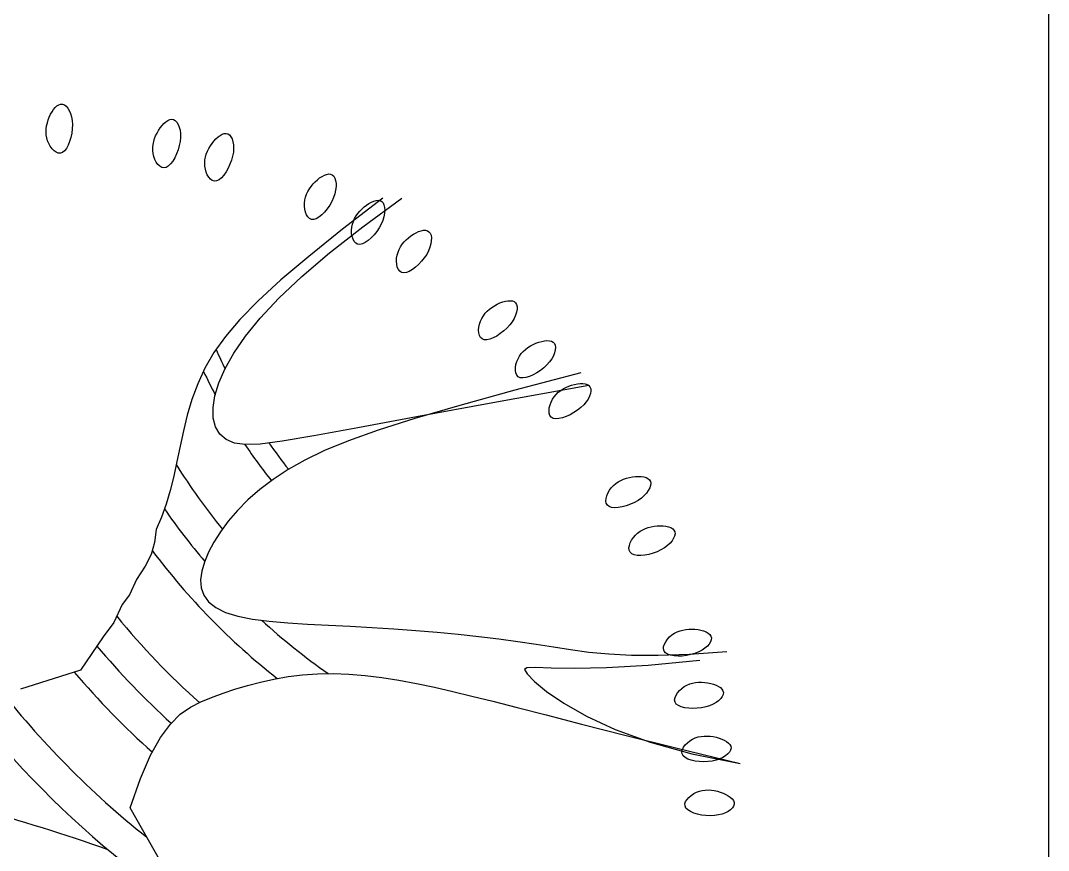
# Model space of a CAD drawing. Header units: millimetres. Extents: x -4017 to 59953, y -688 to 66564.
# Drawn here: x 19463 to 20509, y 43992 to 44838 of the extents above; entities that cross this region are included whole.
import ezdxf

# ---------------------------------------------------------------- set-up
doc = ezdxf.new("R2010")
doc.units = ezdxf.units.MM
doc.layers.add('www.cad-blocks.net', color=7, linetype='Continuous')

# ---------------------------------------------------------------- blocks, each defined once
blk = doc.blocks.new('A$C516926BB')
blk.add_line((22.968, 38.5194), (22.968, 0))
blk = doc.blocks.new('A$C60093FB1')
at = {"color": 0}
for p, q in [((0.7763, 1.4442), (0.7778, 1.4468)), ((0.7778, 1.4468), (0.7793, 1.4492)), ((0.7793, 1.4492), (0.781, 1.4512)), ((0.781, 1.4512), (0.7828, 1.4529)), ((0.7828, 1.4529), (0.7847, 1.454)), ((0.7847, 1.454), (0.7865, 1.4546)), ((0.7865, 1.4546), (0.7884, 1.4546)), ((0.7884, 1.4546), (0.7903, 1.4539)), ((0.7903, 1.4539), (0.7921, 1.4525)), ((0.7921, 1.4525), (0.7937, 1.4505)), ((0.7937, 1.4505), (0.7952, 1.448)), ((0.7952, 1.448), (0.7965, 1.445)), ((0.7965, 1.445), (0.7975, 1.4416)), ((0.7723, 1.4325), (0.773, 1.4355)), ((0.773, 1.4355), (0.7739, 1.4385)), ((0.7739, 1.4385), (0.775, 1.4414)), ((0.775, 1.4414), (0.7763, 1.4442)), ((0.7975, 1.4416), (0.7982, 1.4378)), ((0.7982, 1.4378), (0.7985, 1.4337)), ((0.8898, 1.4327), (0.8917, 1.4348)), ((0.8917, 1.4348), (0.8937, 1.4366)), ((0.8937, 1.4366), (0.8958, 1.438)), ((0.8958, 1.438), (0.8977, 1.4388)), ((0.8977, 1.4388), (0.8997, 1.4391)), ((0.8997, 1.4391), (0.9015, 1.4388)), ((0.9015, 1.4388), (0.9033, 1.4378)), ((0.9033, 1.4378), (0.9048, 1.4361)), ((0.9048, 1.4361), (0.9062, 1.4339)), ((0.7717, 1.4264), (0.7719, 1.4294)), ((0.7719, 1.4233), (0.7717, 1.4264)), ((0.7719, 1.4294), (0.7723, 1.4325)), ((0.7978, 1.425), (0.7969, 1.4206)), ((0.7983, 1.4294), (0.7978, 1.425)), ((0.7985, 1.4337), (0.7983, 1.4294)), ((0.8833, 1.4224), (0.8847, 1.4251)), ((0.8847, 1.4251), (0.8862, 1.4278)), ((0.8862, 1.4278), (0.888, 1.4304)), ((0.888, 1.4304), (0.8898, 1.4327)), ((0.9062, 1.4339), (0.9073, 1.4312)), ((0.9073, 1.4312), (0.9081, 1.428)), ((0.9081, 1.428), (0.9085, 1.4245)), ((0.9085, 1.4245), (0.9086, 1.4207)), ((0.9489, 1.4227), (0.951, 1.4239)), ((0.951, 1.4239), (0.9531, 1.4246)), ((0.9531, 1.4246), (0.955, 1.4248)), ((0.955, 1.4248), (0.9568, 1.4243)), ((0.9568, 1.4243), (0.9585, 1.4232)), ((0.7724, 1.4203), (0.7719, 1.4233)), ((0.7732, 1.4173), (0.7724, 1.4203)), ((0.7745, 1.4143), (0.7732, 1.4173)), ((0.776, 1.4116), (0.7745, 1.4143)), ((0.7957, 1.4165), (0.7942, 1.4127)), ((0.7969, 1.4206), (0.7957, 1.4165)), ((0.8803, 1.4105), (0.8807, 1.4135)), ((0.8807, 1.4135), (0.8813, 1.4165)), ((0.8813, 1.4165), (0.8822, 1.4195)), ((0.8822, 1.4195), (0.8833, 1.4224)), ((0.9082, 1.4166), (0.9074, 1.4123)), ((0.9086, 1.4207), (0.9082, 1.4166)), ((0.939, 1.412), (0.9407, 1.4146)), ((0.9407, 1.4146), (0.9426, 1.417)), ((0.9426, 1.417), (0.9447, 1.4192)), ((0.9447, 1.4192), (0.9468, 1.4211)), ((0.9468, 1.4211), (0.9489, 1.4227)), ((0.9585, 1.4232), (0.9599, 1.4214)), ((0.9599, 1.4214), (0.9611, 1.4191)), ((0.9611, 1.4191), (0.9619, 1.4163)), ((0.9619, 1.4163), (0.9625, 1.4131)), ((0.7778, 1.4091), (0.776, 1.4116)), ((0.7798, 1.4071), (0.7778, 1.4091)), ((0.7819, 1.4055), (0.7798, 1.4071)), ((0.7841, 1.4046), (0.7819, 1.4055)), ((0.7863, 1.4045), (0.7841, 1.4046)), ((0.7885, 1.4053), (0.7863, 1.4045)), ((0.7905, 1.407), (0.7885, 1.4053)), ((0.7925, 1.4095), (0.7905, 1.407)), ((0.7942, 1.4127), (0.7925, 1.4095)), ((0.8804, 1.4074), (0.8803, 1.4105)), ((0.8807, 1.4043), (0.8804, 1.4074)), ((0.8815, 1.4012), (0.8807, 1.4043)), ((0.9046, 1.4039), (0.9027, 1.4)), ((0.9062, 1.4081), (0.9046, 1.4039)), ((0.9074, 1.4123), (0.9062, 1.4081)), ((0.934, 1.4007), (0.9349, 1.4037)), ((0.9349, 1.4037), (0.936, 1.4066)), ((0.936, 1.4066), (0.9374, 1.4093)), ((0.9374, 1.4093), (0.939, 1.412)), ((0.9624, 1.4057), (0.9617, 1.4016)), ((0.9627, 1.4095), (0.9624, 1.4057)), ((0.9625, 1.4131), (0.9627, 1.4095)), ((0.8826, 1.3982), (0.8815, 1.4012)), ((0.8839, 1.3955), (0.8826, 1.3982)), ((0.8856, 1.3932), (0.8839, 1.3955)), ((0.8874, 1.3913), (0.8856, 1.3932)), ((0.8985, 1.3936), (0.8962, 1.3914)), ((0.9007, 1.3965), (0.8985, 1.3936)), ((0.9027, 1.4), (0.9007, 1.3965)), ((0.9333, 1.3946), (0.9335, 1.3977)), ((0.9334, 1.3915), (0.9333, 1.3946)), ((0.9335, 1.3977), (0.934, 1.4007)), ((0.959, 1.3933), (0.9571, 1.3893)), ((0.9606, 1.3974), (0.959, 1.3933)), ((0.9617, 1.4016), (0.9606, 1.3974)), ((0.8895, 1.3901), (0.8874, 1.3913)), ((0.8916, 1.3897), (0.8895, 1.3901)), ((0.8939, 1.3901), (0.8916, 1.3897)), ((0.8962, 1.3914), (0.8939, 1.3901)), ((0.9339, 1.3884), (0.9334, 1.3915)), ((0.9347, 1.3854), (0.9339, 1.3884)), ((0.9359, 1.3825), (0.9347, 1.3854)), ((0.9373, 1.3801), (0.9359, 1.3825)), ((0.9527, 1.3822), (0.9502, 1.3795)), ((0.955, 1.3855), (0.9527, 1.3822)), ((0.9571, 1.3893), (0.955, 1.3855)), ((1.0527, 1.381), (1.0551, 1.3822)), ((1.0551, 1.3822), (1.0573, 1.383)), ((1.0573, 1.383), (1.0595, 1.3834)), ((1.0595, 1.3834), (1.0614, 1.3833)), ((1.0614, 1.3833), (1.0632, 1.3825)), ((1.0632, 1.3825), (1.0646, 1.3811)), ((0.9391, 1.3781), (0.9373, 1.3801)), ((0.941, 1.3767), (0.9391, 1.3781)), ((0.9431, 1.3761), (0.941, 1.3767)), ((0.9454, 1.3763), (0.9431, 1.3761)), ((0.9478, 1.3775), (0.9454, 1.3763)), ((0.9502, 1.3795), (0.9478, 1.3775)), ((1.0416, 1.3708), (1.0436, 1.3732)), ((1.0436, 1.3732), (1.0457, 1.3754)), ((1.0457, 1.3754), (1.048, 1.3775)), ((1.048, 1.3775), (1.0503, 1.3794)), ((1.0503, 1.3794), (1.0527, 1.381)), ((1.0646, 1.3811), (1.0657, 1.3792)), ((1.0657, 1.3792), (1.0665, 1.3767)), ((1.0665, 1.3767), (1.067, 1.3738)), ((1.067, 1.3738), (1.067, 1.3705)), ((1.0359, 1.3599), (1.037, 1.3628)), ((1.037, 1.3628), (1.0383, 1.3656)), ((1.0383, 1.3656), (1.0398, 1.3683)), ((1.0398, 1.3683), (1.0416, 1.3708)), ((1.0658, 1.3632), (1.0645, 1.3594)), ((1.0666, 1.367), (1.0658, 1.3632)), ((1.067, 1.3705), (1.0666, 1.367)), ((1.0349, 1.3538), (1.0352, 1.3569)), ((1.0349, 1.3506), (1.0349, 1.3538)), ((1.0352, 1.3475), (1.0349, 1.3506)), ((1.0352, 1.3569), (1.0359, 1.3599)), ((1.0605, 1.3515), (1.058, 1.3479)), ((1.0627, 1.3554), (1.0605, 1.3515)), ((1.0645, 1.3594), (1.0627, 1.3554)), ((1.1148, 1.3586), (1.0737, 1.327)), ((1.0942, 1.3296), (1.1339, 1.3586)), ((1.0956, 1.3498), (1.098, 1.3517)), ((1.098, 1.3517), (1.1005, 1.3534)), ((1.1005, 1.3534), (1.103, 1.3548)), ((1.103, 1.3548), (1.1054, 1.3558)), ((1.1054, 1.3558), (1.1078, 1.3565)), ((1.1078, 1.3565), (1.1099, 1.3567)), ((1.1099, 1.3567), (1.1119, 1.3564)), ((1.1119, 1.3564), (1.1135, 1.3555)), ((1.1135, 1.3555), (1.1149, 1.354)), ((1.1149, 1.354), (1.1158, 1.352)), ((1.1158, 1.352), (1.1164, 1.3494)), ((1.0359, 1.3446), (1.0352, 1.3475)), ((1.037, 1.3419), (1.0359, 1.3446)), ((1.0384, 1.3397), (1.037, 1.3419)), ((1.0525, 1.3416), (1.0496, 1.3393)), ((1.0553, 1.3445), (1.0525, 1.3416)), ((1.058, 1.3479), (1.0553, 1.3445)), ((1.0859, 1.3379), (1.0874, 1.3406)), ((1.0874, 1.3406), (1.0892, 1.3431)), ((1.0892, 1.3431), (1.0911, 1.3455)), ((1.0911, 1.3455), (1.0933, 1.3477)), ((1.0933, 1.3477), (1.0956, 1.3498)), ((1.1164, 1.3433), (1.1157, 1.3398)), ((1.1164, 1.3494), (1.1166, 1.3465)), ((1.1166, 1.3465), (1.1164, 1.3433)), ((1.0401, 1.338), (1.0384, 1.3397)), ((1.0421, 1.337), (1.0401, 1.338)), ((1.0444, 1.3369), (1.0421, 1.337)), ((1.0469, 1.3377), (1.0444, 1.3369)), ((1.0496, 1.3393), (1.0469, 1.3377)), ((1.0604, 1.3031), (1.0942, 1.3296)), ((1.0831, 1.3291), (1.0837, 1.3322)), ((1.0837, 1.3322), (1.0846, 1.3351)), ((1.0846, 1.3351), (1.0859, 1.3379)), ((1.113, 1.3323), (1.1109, 1.3285)), ((1.1146, 1.3361), (1.113, 1.3323)), ((1.1157, 1.3398), (1.1146, 1.3361)), ((1.0737, 1.327), (1.0393, 1.2994)), ((1.0828, 1.326), (1.0831, 1.3291)), ((1.0829, 1.3228), (1.0828, 1.326)), ((1.0834, 1.3198), (1.0829, 1.3228)), ((1.0843, 1.3171), (1.0834, 1.3198)), ((1.1057, 1.3214), (1.1027, 1.3182)), ((1.1084, 1.3248), (1.1057, 1.3214)), ((1.1109, 1.3285), (1.1084, 1.3248)), ((1.1408, 1.3185), (1.1433, 1.3203)), ((1.1433, 1.3203), (1.1459, 1.322)), ((1.1459, 1.322), (1.1485, 1.3235)), ((1.1485, 1.3235), (1.1511, 1.3247)), ((1.1511, 1.3247), (1.1536, 1.3256)), ((1.1536, 1.3256), (1.156, 1.3261)), ((1.156, 1.3261), (1.1581, 1.3261)), ((1.1581, 1.3261), (1.1601, 1.3256)), ((1.1601, 1.3256), (1.1616, 1.3246)), ((1.1616, 1.3246), (1.1629, 1.323)), ((1.1629, 1.323), (1.1637, 1.3209)), ((1.1637, 1.3209), (1.1641, 1.3183)), ((1.0855, 1.3147), (1.0843, 1.3171)), ((1.087, 1.3129), (1.0855, 1.3147)), ((1.0889, 1.3118), (1.087, 1.3129)), ((1.0912, 1.3115), (1.0889, 1.3118)), ((1.0938, 1.3121), (1.0912, 1.3115)), ((1.0967, 1.3135), (1.0938, 1.3121)), ((1.0997, 1.3156), (1.0967, 1.3135)), ((1.1027, 1.3182), (1.0997, 1.3156)), ((1.1312, 1.3066), (1.1327, 1.3093)), ((1.1327, 1.3093), (1.1344, 1.3118)), ((1.1344, 1.3118), (1.1364, 1.3142)), ((1.1364, 1.3142), (1.1385, 1.3164)), ((1.1385, 1.3164), (1.1408, 1.3185)), ((1.1626, 1.3087), (1.1612, 1.3052)), ((1.1635, 1.3122), (1.1626, 1.3087)), ((1.164, 1.3154), (1.1635, 1.3122)), ((1.1641, 1.3183), (1.164, 1.3154)), ((1.0393, 1.2994), (1.0109, 1.2754)), ((1.0321, 1.2789), (1.0604, 1.3031)), ((1.1287, 1.2976), (1.1292, 1.3007)), ((1.1292, 1.3007), (1.1301, 1.3037)), ((1.1301, 1.3037), (1.1312, 1.3066)), ((1.1593, 1.3015), (1.1569, 1.2979)), ((1.1612, 1.3052), (1.1593, 1.3015)), ((1.1286, 1.2944), (1.1287, 1.2976)), ((1.1288, 1.2914), (1.1286, 1.2944)), ((1.1294, 1.2886), (1.1288, 1.2914)), ((1.1305, 1.2862), (1.1294, 1.2886)), ((1.1479, 1.2883), (1.1447, 1.2859)), ((1.1511, 1.2912), (1.1479, 1.2883)), ((1.1541, 1.2945), (1.1511, 1.2912)), ((1.1569, 1.2979), (1.1541, 1.2945)), ((1.0087, 1.2568), (1.0321, 1.2789)), ((1.1319, 1.2843), (1.1305, 1.2862)), ((1.1337, 1.283), (1.1319, 1.2843)), ((1.1359, 1.2825), (1.1337, 1.283)), ((1.1386, 1.2829), (1.1359, 1.2825)), ((1.1415, 1.2841), (1.1386, 1.2829)), ((1.1447, 1.2859), (1.1415, 1.2841)), ((1.0109, 1.2754), (0.9877, 1.2541)), ((0.9898, 1.2365), (1.0087, 1.2568)), ((0.9877, 1.2541), (0.9691, 1.2352)), ((1.221, 1.2436), (1.2233, 1.2457)), ((1.2233, 1.2457), (1.2257, 1.2475)), ((1.2257, 1.2475), (1.2284, 1.2492)), ((1.2284, 1.2492), (1.2311, 1.2507)), ((1.2311, 1.2507), (1.2339, 1.252)), ((1.2339, 1.252), (1.2367, 1.253)), ((1.2367, 1.253), (1.2394, 1.2538)), ((1.2394, 1.2538), (1.2421, 1.2542)), ((1.2421, 1.2542), (1.2445, 1.2543)), ((1.2445, 1.2543), (1.2466, 1.254)), ((1.2466, 1.254), (1.2484, 1.2533)), ((1.2484, 1.2533), (1.2499, 1.252)), ((1.2499, 1.252), (1.2508, 1.2503)), ((1.2508, 1.2503), (1.2513, 1.248)), ((1.2513, 1.248), (1.2513, 1.2455)), ((0.9747, 1.218), (0.9898, 1.2365)), ((1.2141, 1.2335), (1.2154, 1.2363)), ((1.2154, 1.2363), (1.217, 1.239)), ((1.217, 1.239), (1.2189, 1.2414)), ((1.2189, 1.2414), (1.221, 1.2436)), ((1.2483, 1.2362), (1.2464, 1.2329)), ((1.2498, 1.2394), (1.2483, 1.2362)), ((1.2508, 1.2426), (1.2498, 1.2394)), ((1.2513, 1.2455), (1.2508, 1.2426)), ((0.9691, 1.2352), (0.9543, 1.2178)), ((1.2122, 1.2243), (1.2125, 1.2274)), ((1.2125, 1.2274), (1.2131, 1.2305)), ((1.2131, 1.2305), (1.2141, 1.2335)), ((1.241, 1.2264), (1.2377, 1.2234)), ((1.2439, 1.2296), (1.241, 1.2264)), ((1.2464, 1.2329), (1.2439, 1.2296)), ((0.9543, 1.2178), (0.9427, 1.2015)), ((0.963, 1.2009), (0.9747, 1.218)), ((1.2124, 1.2215), (1.2122, 1.2243)), ((1.213, 1.2189), (1.2124, 1.2215)), ((1.2141, 1.2168), (1.213, 1.2189)), ((1.2157, 1.2153), (1.2141, 1.2168)), ((1.2179, 1.2145), (1.2157, 1.2153)), ((1.2205, 1.2144), (1.2179, 1.2145)), ((1.2237, 1.2151), (1.2205, 1.2144)), ((1.2271, 1.2164), (1.2237, 1.2151)), ((1.2306, 1.2183), (1.2271, 1.2164)), ((1.2342, 1.2207), (1.2306, 1.2183)), ((1.2377, 1.2234), (1.2342, 1.2207)), ((1.2577, 1.2026), (1.2599, 1.2047)), ((1.2599, 1.2047), (1.2624, 1.2065)), ((1.2624, 1.2065), (1.265, 1.2082)), ((1.265, 1.2082), (1.2678, 1.2096)), ((1.2678, 1.2096), (1.2706, 1.2109)), ((1.2706, 1.2109), (1.2735, 1.2119)), ((1.2735, 1.2119), (1.2764, 1.2128)), ((1.2764, 1.2128), (1.2792, 1.2133)), ((1.2792, 1.2133), (1.2818, 1.2136)), ((1.2818, 1.2136), (1.2842, 1.2135)), ((1.2842, 1.2135), (1.2864, 1.213)), ((1.2864, 1.213), (1.2881, 1.2121)), ((1.2881, 1.2121), (1.2894, 1.2108)), ((1.2894, 1.2108), (1.2902, 1.2089)), ((1.2903, 1.2041), (1.2896, 1.2013)), ((1.2902, 1.2089), (1.2905, 1.2067)), ((1.2905, 1.2067), (1.2903, 1.2041)), ((0.9427, 1.2015), (0.9335, 1.1856)), ((0.9541, 1.1852), (0.963, 1.2009)), ((1.2511, 1.1922), (1.2523, 1.1951)), ((1.2523, 1.1951), (1.2538, 1.1978)), ((1.2538, 1.1978), (1.2556, 1.2003)), ((1.2556, 1.2003), (1.2577, 1.2026)), ((1.2867, 1.1951), (1.2844, 1.192)), ((1.2884, 1.1982), (1.2867, 1.1951)), ((1.2896, 1.2013), (1.2884, 1.1982)), ((0.9335, 1.1856), (0.9262, 1.1696)), ((0.9477, 1.1706), (0.9541, 1.1852)), ((1.2497, 1.1861), (1.2502, 1.1891)), ((1.2497, 1.1833), (1.2497, 1.1861)), ((1.2501, 1.1807), (1.2497, 1.1833)), ((1.2502, 1.1891), (1.2511, 1.1922)), ((1.2751, 1.1832), (1.2714, 1.1807)), ((1.2786, 1.1859), (1.2751, 1.1832)), ((1.2818, 1.1889), (1.2786, 1.1859)), ((1.2844, 1.192), (1.2818, 1.1889)), ((1.3164, 1.1808), (1.2491, 1.163)), ((1.2511, 1.1785), (1.2501, 1.1807)), ((1.2525, 1.1768), (1.2511, 1.1785)), ((1.2546, 1.1758), (1.2525, 1.1768)), ((1.2573, 1.1756), (1.2546, 1.1758)), ((1.2604, 1.176), (1.2573, 1.1756)), ((1.2639, 1.1771), (1.2604, 1.176)), ((1.2676, 1.1787), (1.2639, 1.1771)), ((1.2714, 1.1807), (1.2676, 1.1787)), ((0.9262, 1.1696), (0.9202, 1.1536)), ((0.9436, 1.1573), (0.9477, 1.1706)), ((1.2491, 1.163), (1.1931, 1.1476)), ((1.3244, 1.168), (1.2265, 1.1503)), ((1.2933, 1.1609), (1.2958, 1.1628)), ((1.2958, 1.1628), (1.2984, 1.1644)), ((1.2984, 1.1644), (1.3011, 1.1659)), ((1.3011, 1.1659), (1.3039, 1.1671)), ((1.3039, 1.1671), (1.3069, 1.1681)), ((1.3069, 1.1681), (1.3098, 1.169)), ((1.3098, 1.169), (1.3128, 1.1696)), ((1.3128, 1.1696), (1.3156, 1.1699)), ((1.3156, 1.1699), (1.3183, 1.1699)), ((1.3183, 1.1699), (1.3207, 1.1697)), ((1.3207, 1.1697), (1.3228, 1.169)), ((1.3228, 1.169), (1.3244, 1.168)), ((1.3244, 1.168), (1.3256, 1.1665)), ((1.3256, 1.1665), (1.3263, 1.1646)), ((1.3264, 1.1624), (1.326, 1.1598)), ((1.3263, 1.1646), (1.3264, 1.1624)), ((0.9202, 1.1536), (0.9155, 1.1375)), ((0.9417, 1.1453), (0.9436, 1.1573)), ((1.2859, 1.151), (1.2874, 1.1538)), ((1.2874, 1.1538), (1.2891, 1.1564)), ((1.2891, 1.1564), (1.2911, 1.1588)), ((1.2911, 1.1588), (1.2933, 1.1609)), ((1.3236, 1.1541), (1.3216, 1.1511)), ((1.325, 1.157), (1.3236, 1.1541)), ((1.326, 1.1598), (1.325, 1.157)), ((0.9419, 1.1347), (0.9417, 1.1453)), ((1.1931, 1.1476), (1.1472, 1.1341)), ((1.2265, 1.1503), (1.149, 1.136)), ((1.2839, 1.1422), (1.2841, 1.1451)), ((1.2841, 1.1396), (1.2839, 1.1422)), ((1.2841, 1.1451), (1.2849, 1.148)), ((1.2849, 1.148), (1.2859, 1.151)), ((1.3129, 1.1426), (1.3092, 1.1402)), ((1.3163, 1.1453), (1.3129, 1.1426)), ((1.3192, 1.1482), (1.3163, 1.1453)), ((1.3216, 1.1511), (1.3192, 1.1482)), ((0.9155, 1.1375), (0.9115, 1.1216)), ((0.9443, 1.1257), (0.9419, 1.1347)), ((1.149, 1.136), (1.0892, 1.1248)), ((1.1472, 1.1341), (1.1098, 1.1222)), ((1.2848, 1.1374), (1.2841, 1.1396)), ((1.2862, 1.1356), (1.2848, 1.1374)), ((1.2882, 1.1344), (1.2862, 1.1356)), ((1.2908, 1.134), (1.2882, 1.1344)), ((1.294, 1.1342), (1.2908, 1.134)), ((1.2975, 1.135), (1.294, 1.1342)), ((1.3014, 1.1363), (1.2975, 1.135)), ((1.3053, 1.138), (1.3014, 1.1363)), ((1.3092, 1.1402), (1.3053, 1.138)), ((0.9115, 1.1216), (0.9082, 1.1059)), ((0.9488, 1.1184), (0.9443, 1.1257)), ((1.0892, 1.1248), (1.0445, 1.1165)), ((1.1098, 1.1222), (1.0796, 1.1115)), ((0.9552, 1.1128), (0.9488, 1.1184)), ((0.9637, 1.1092), (0.9552, 1.1128)), ((1.0122, 1.111), (0.9897, 1.1081)), ((1.0445, 1.1165), (1.0122, 1.111)), ((1.0796, 1.1115), (1.0552, 1.1016)), ((0.9082, 1.1059), (0.905, 1.0905)), ((0.9744, 1.1076), (0.9637, 1.1092)), ((0.9897, 1.1081), (0.9744, 1.1076)), ((1.0552, 1.1016), (1.0352, 1.0919)), ((0.905, 1.0905), (0.9018, 1.0754)), ((1.0352, 1.0919), (1.0182, 1.0823)), ((1.0182, 1.0823), (1.003, 1.0722)), ((0.9018, 1.0754), (0.8982, 1.0609)), ((1.003, 1.0722), (0.9893, 1.0618)), ((1.3495, 1.0659), (1.3518, 1.068)), ((1.3518, 1.068), (1.3543, 1.0697)), ((1.3543, 1.0697), (1.357, 1.0712)), ((1.357, 1.0712), (1.3598, 1.0724)), ((1.3598, 1.0724), (1.3628, 1.0734)), ((1.3628, 1.0734), (1.3658, 1.0742)), ((1.3658, 1.0742), (1.3688, 1.0747)), ((1.3688, 1.0747), (1.3719, 1.0751)), ((1.3719, 1.0751), (1.3749, 1.0752)), ((1.3749, 1.0752), (1.3777, 1.0751)), ((1.3777, 1.0751), (1.3804, 1.0747)), ((1.3804, 1.0747), (1.3827, 1.0741)), ((1.3827, 1.0741), (1.3846, 1.0731)), ((1.3846, 1.0731), (1.3861, 1.0719)), ((1.3861, 1.0719), (1.3871, 1.0702)), ((1.3871, 1.0702), (1.3874, 1.0683)), ((1.3874, 1.0683), (1.3872, 1.066)), ((0.8982, 1.0609), (0.894, 1.047)), ((0.9893, 1.0618), (0.9772, 1.0512)), ((1.3428, 1.0555), (1.3439, 1.0583)), ((1.3439, 1.0583), (1.3455, 1.0611)), ((1.3455, 1.0611), (1.3473, 1.0637)), ((1.3473, 1.0637), (1.3495, 1.0659)), ((1.3831, 1.0583), (1.3807, 1.0557)), ((1.385, 1.0609), (1.3831, 1.0583)), ((1.3864, 1.0635), (1.385, 1.0609)), ((1.3872, 1.066), (1.3864, 1.0635)), ((0.894, 1.047), (0.8892, 1.0337)), ((0.9772, 1.0512), (0.9665, 1.0404)), ((1.3419, 1.0501), (1.342, 1.0528)), ((1.3422, 1.0478), (1.3419, 1.0501)), ((1.342, 1.0528), (1.3428, 1.0555)), ((1.3433, 1.0458), (1.3422, 1.0478)), ((1.3667, 1.0468), (1.3625, 1.0453)), ((1.3708, 1.0486), (1.3667, 1.0468)), ((1.3745, 1.0507), (1.3708, 1.0486)), ((1.3779, 1.0531), (1.3745, 1.0507)), ((1.3807, 1.0557), (1.3779, 1.0531)), ((0.9665, 1.0404), (0.9572, 1.0295)), ((1.3451, 1.0444), (1.3433, 1.0458)), ((1.3476, 1.0435), (1.3451, 1.0444)), ((1.3508, 1.0432), (1.3476, 1.0435)), ((1.3544, 1.0434), (1.3508, 1.0432)), ((1.3584, 1.0441), (1.3544, 1.0434)), ((1.3625, 1.0453), (1.3584, 1.0441)), ((0.8892, 1.0337), (0.8838, 1.0212)), ((0.9572, 1.0295), (0.9492, 1.0188)), ((0.8838, 1.0212), (0.8822, 1.0079)), ((0.9492, 1.0188), (0.9426, 1.0082)), ((1.3718, 1.0153), (1.3741, 1.0174)), ((1.3741, 1.0174), (1.3766, 1.0193)), ((1.3766, 1.0193), (1.3793, 1.0208)), ((1.3793, 1.0208), (1.3821, 1.0221)), ((1.3821, 1.0221), (1.385, 1.0231)), ((1.385, 1.0231), (1.388, 1.0239)), ((1.388, 1.0239), (1.391, 1.0244)), ((1.391, 1.0244), (1.3941, 1.0247)), ((1.3941, 1.0247), (1.3972, 1.0248)), ((1.3972, 1.0248), (1.4002, 1.0247)), ((1.4002, 1.0247), (1.403, 1.0244)), ((1.403, 1.0244), (1.4056, 1.0238)), ((1.4056, 1.0238), (1.4079, 1.023)), ((1.4079, 1.023), (1.4098, 1.0218)), ((1.4098, 1.0218), (1.4111, 1.0205)), ((1.4111, 1.0205), (1.412, 1.0188)), ((1.4122, 1.0168), (1.4118, 1.0145)), ((1.412, 1.0188), (1.4122, 1.0168)), ((0.8822, 1.0079), (0.8786, 0.9957)), ((0.9426, 1.0082), (0.9372, 0.9979)), ((1.3657, 1.0049), (1.3666, 1.0076)), ((1.3666, 1.0076), (1.368, 1.0103)), ((1.368, 1.0103), (1.3698, 1.0129)), ((1.3698, 1.0129), (1.3718, 1.0153)), ((1.4071, 1.0072), (1.4045, 1.0047)), ((1.4092, 1.0097), (1.4071, 1.0072)), ((1.4108, 1.0122), (1.4092, 1.0097)), ((1.4118, 1.0145), (1.4108, 1.0122)), ((0.8786, 0.9957), (0.8725, 0.9836)), ((0.9372, 0.9979), (0.933, 0.988)), ((1.3653, 1.0023), (1.3657, 1.0049)), ((1.3655, 0.9999), (1.3653, 1.0023)), ((1.3664, 0.9979), (1.3655, 0.9999)), ((1.3681, 0.9963), (1.3664, 0.9979)), ((1.3705, 0.9952), (1.3681, 0.9963)), ((1.3736, 0.9947), (1.3705, 0.9952)), ((1.3773, 0.9946), (1.3736, 0.9947)), ((1.3813, 0.995), (1.3773, 0.9946)), ((1.3855, 0.9958), (1.3813, 0.995)), ((1.3898, 0.997), (1.3855, 0.9958)), ((1.394, 0.9985), (1.3898, 0.997)), ((1.3979, 1.0003), (1.394, 0.9985)), ((1.4014, 1.0024), (1.3979, 1.0003)), ((1.4045, 1.0047), (1.4014, 1.0024)), ((0.933, 0.988), (0.9303, 0.9786)), ((0.8725, 0.9836), (0.8639, 0.9702)), ((0.9303, 0.9786), (0.9291, 0.9698)), ((0.8639, 0.9702), (0.8566, 0.9544)), ((0.9291, 0.9698), (0.9297, 0.9616)), ((0.8566, 0.9544), (0.8493, 0.9447)), ((0.9297, 0.9616), (0.9324, 0.9541)), ((0.9324, 0.9541), (0.9372, 0.9474)), ((0.8493, 0.9447), (0.8408, 0.9264)), ((0.9372, 0.9474), (0.9445, 0.9416)), ((0.9445, 0.9416), (0.9543, 0.9367)), ((0.9543, 0.9367), (0.9669, 0.9329)), ((0.9669, 0.9329), (0.9819, 0.9299)), ((0.8408, 0.9264), (0.8298, 0.9118)), ((0.9819, 0.9299), (0.999, 0.9276)), ((0.999, 0.9276), (1.0178, 0.9259)), ((1.0178, 0.9259), (1.038, 0.9246)), ((1.038, 0.9246), (1.0593, 0.9235)), ((1.0593, 0.9235), (1.0813, 0.9225)), ((1.0813, 0.9225), (1.1036, 0.9213)), ((1.1036, 0.9213), (1.1259, 0.92)), ((0.8298, 0.9118), (0.8067, 0.8778)), ((1.1259, 0.92), (1.1481, 0.9183)), ((1.1481, 0.9183), (1.17, 0.9165)), ((1.17, 0.9165), (1.1915, 0.9144)), ((1.1915, 0.9144), (1.2124, 0.9122)), ((1.2124, 0.9122), (1.2327, 0.9097)), ((1.4045, 0.9093), (1.4066, 0.9116)), ((1.4066, 0.9116), (1.4091, 0.9137)), ((1.4091, 0.9137), (1.4117, 0.9154)), ((1.4117, 0.9154), (1.4144, 0.9168)), ((1.4144, 0.9168), (1.4173, 0.9179)), ((1.4173, 0.9179), (1.4202, 0.9187)), ((1.4202, 0.9187), (1.4233, 0.9193)), ((1.4233, 0.9193), (1.4263, 0.9196)), ((1.4263, 0.9196), (1.4294, 0.9196)), ((1.4294, 0.9196), (1.4325, 0.9194)), ((1.4325, 0.9194), (1.4356, 0.9191)), ((1.4356, 0.9191), (1.4385, 0.9185)), ((1.4385, 0.9185), (1.4413, 0.9177)), ((1.4413, 0.9177), (1.4438, 0.9167)), ((1.4438, 0.9167), (1.4459, 0.9156)), ((1.4459, 0.9156), (1.4475, 0.9142)), ((1.4475, 0.9142), (1.4487, 0.9126)), ((1.4487, 0.9126), (1.4493, 0.9108)), ((1.4493, 0.9108), (1.4491, 0.9088)), ((1.2327, 0.9097), (1.2521, 0.9071)), ((1.2521, 0.9071), (1.2707, 0.9043)), ((1.2707, 0.9043), (1.2883, 0.9014)), ((1.2883, 0.9014), (1.3058, 0.8987)), ((1.4004, 0.8994), (1.4006, 0.9018)), ((1.4006, 0.9018), (1.4014, 0.9043)), ((1.4014, 0.9043), (1.4027, 0.9068)), ((1.4027, 0.9068), (1.4045, 0.9093)), ((1.4451, 0.9022), (1.4426, 0.9001)), ((1.447, 0.9044), (1.4451, 0.9022)), ((1.4484, 0.9066), (1.447, 0.9044)), ((1.4491, 0.9088), (1.4484, 0.9066)), ((1.3058, 0.8987), (1.3243, 0.8962)), ((1.3243, 0.8962), (1.3447, 0.8943)), ((1.3447, 0.8943), (1.3679, 0.8931)), ((1.3679, 0.8931), (1.3951, 0.893)), ((1.3951, 0.893), (1.4271, 0.8941)), ((1.401, 0.8973), (1.4004, 0.8994)), ((1.4024, 0.8955), (1.401, 0.8973)), ((1.4046, 0.894), (1.4024, 0.8955)), ((1.4076, 0.893), (1.4046, 0.894)), ((1.4112, 0.8924), (1.4076, 0.893)), ((1.4153, 0.8921), (1.4112, 0.8924)), ((1.4196, 0.8922), (1.4153, 0.8921)), ((1.424, 0.8927), (1.4196, 0.8922)), ((1.4283, 0.8936), (1.424, 0.8927)), ((1.4271, 0.8941), (1.465, 0.8967)), ((1.4325, 0.8948), (1.4283, 0.8936)), ((1.4363, 0.8963), (1.4325, 0.8948)), ((1.4397, 0.8981), (1.4363, 0.8963)), ((1.4426, 0.9001), (1.4397, 0.8981)), ((1.2614, 0.8802), (1.2588, 0.8783)), ((1.2702, 0.8805), (1.2614, 0.8802)), ((1.2861, 0.8799), (1.2702, 0.8805)), ((1.3099, 0.8795), (1.2861, 0.8799)), ((1.3425, 0.88), (1.3099, 0.8795)), ((1.3848, 0.8824), (1.3425, 0.88)), ((1.4375, 0.8876), (1.3848, 0.8824)), ((0.8067, 0.8778), (0.7458, 0.8583)), ((1.0038, 0.8687), (1.0181, 0.8712)), ((1.0181, 0.8712), (1.0329, 0.8731)), ((1.0329, 0.8731), (1.0482, 0.8741)), ((1.0482, 0.8741), (1.0639, 0.8743)), ((1.0639, 0.8743), (1.08, 0.8737)), ((1.08, 0.8737), (1.0966, 0.8723)), ((1.0966, 0.8723), (1.1136, 0.8702)), ((1.1136, 0.8702), (1.131, 0.8675)), ((1.2588, 0.8783), (1.2615, 0.8739)), ((1.2615, 0.8739), (1.269, 0.8663)), ((0.964, 0.8583), (0.9768, 0.8622)), ((0.9768, 0.8622), (0.99, 0.8657)), ((0.99, 0.8657), (1.0038, 0.8687)), ((1.131, 0.8675), (1.1489, 0.8642)), ((1.1489, 0.8642), (1.1672, 0.8604)), ((1.1672, 0.8604), (1.1859, 0.8561)), ((1.269, 0.8663), (1.2813, 0.8561)), ((1.4167, 0.857), (1.419, 0.8591)), ((1.419, 0.8591), (1.4216, 0.861)), ((1.4216, 0.861), (1.4243, 0.8625)), ((1.4243, 0.8625), (1.4272, 0.8637)), ((1.4272, 0.8637), (1.4301, 0.8646)), ((1.4301, 0.8646), (1.4331, 0.8651)), ((1.4331, 0.8651), (1.4362, 0.8654)), ((1.4362, 0.8654), (1.4393, 0.8655)), ((1.4393, 0.8655), (1.4424, 0.8653)), ((1.4424, 0.8653), (1.4454, 0.8649)), ((1.4454, 0.8649), (1.4485, 0.8643)), ((1.4485, 0.8643), (1.4513, 0.8635)), ((1.4513, 0.8635), (1.454, 0.8625)), ((1.454, 0.8625), (1.4564, 0.8613)), ((1.4564, 0.8613), (1.4584, 0.86)), ((1.4584, 0.86), (1.46, 0.8584)), ((1.46, 0.8584), (1.461, 0.8568)), ((0.9292, 0.8454), (0.9403, 0.8499)), ((0.9403, 0.8499), (0.9519, 0.8542)), ((0.9519, 0.8542), (0.964, 0.8583)), ((1.1859, 0.8561), (1.2053, 0.8514)), ((1.2053, 0.8514), (1.2266, 0.8461)), ((1.2813, 0.8561), (1.2989, 0.844)), ((1.4118, 0.8475), (1.4122, 0.8498)), ((1.4122, 0.8498), (1.4132, 0.8522)), ((1.4132, 0.8522), (1.4147, 0.8546)), ((1.4147, 0.8546), (1.4167, 0.857)), ((1.4587, 0.8488), (1.4566, 0.8467)), ((1.4602, 0.8509), (1.4587, 0.8488)), ((1.4612, 0.8529), (1.4602, 0.8509)), ((1.461, 0.8568), (1.4614, 0.8549)), ((1.4614, 0.8549), (1.4612, 0.8529)), ((0.9084, 0.8328), (0.9187, 0.84)), ((0.9187, 0.84), (0.9292, 0.8454)), ((1.2266, 0.8461), (1.2513, 0.8397)), ((1.2513, 0.8397), (1.2809, 0.8321)), ((1.2989, 0.844), (1.3221, 0.8309)), ((1.4122, 0.8453), (1.4118, 0.8475)), ((1.4135, 0.8433), (1.4122, 0.8453)), ((1.4156, 0.8417), (1.4135, 0.8433)), ((1.4185, 0.8405), (1.4156, 0.8417)), ((1.4221, 0.8395), (1.4185, 0.8405)), ((1.4261, 0.839), (1.4221, 0.8395)), ((1.4304, 0.8388), (1.4261, 0.839)), ((1.4348, 0.8389), (1.4304, 0.8388)), ((1.4392, 0.8394), (1.4348, 0.8389)), ((1.4435, 0.8403), (1.4392, 0.8394)), ((1.4474, 0.8415), (1.4435, 0.8403)), ((1.4509, 0.843), (1.4474, 0.8415)), ((1.454, 0.8448), (1.4509, 0.843)), ((1.4566, 0.8467), (1.454, 0.8448)), ((0.8983, 0.8228), (0.9084, 0.8328)), ((1.2809, 0.8321), (1.317, 0.8228)), ((1.3221, 0.8309), (1.3513, 0.8174)), ((0.8883, 0.8091), (0.8983, 0.8228)), ((1.317, 0.8228), (1.361, 0.8117)), ((1.3513, 0.8174), (1.3869, 0.8043)), ((0.8782, 0.791), (0.8883, 0.8091)), ((1.361, 0.8117), (1.4144, 0.7984)), ((1.4272, 0.8058), (1.4299, 0.8074)), ((1.4299, 0.8074), (1.4328, 0.8087)), ((1.4328, 0.8087), (1.4357, 0.8097)), ((1.4357, 0.8097), (1.4387, 0.8103)), ((1.4387, 0.8103), (1.4418, 0.8107)), ((1.4418, 0.8107), (1.4448, 0.8107)), ((1.4448, 0.8107), (1.4479, 0.8105)), ((1.4479, 0.8105), (1.451, 0.8101)), ((1.451, 0.8101), (1.454, 0.8095)), ((1.454, 0.8095), (1.457, 0.8086)), ((1.457, 0.8086), (1.4598, 0.8076)), ((1.4598, 0.8076), (1.4624, 0.8064)), ((1.4624, 0.8064), (1.4647, 0.805)), ((1.3869, 0.8043), (1.4292, 0.7925)), ((1.4144, 0.7984), (1.4787, 0.7827)), ((1.4192, 0.7947), (1.4197, 0.797)), ((1.4197, 0.797), (1.4209, 0.7994)), ((1.4209, 0.7994), (1.4226, 0.8017)), ((1.4226, 0.8017), (1.4248, 0.8038)), ((1.4248, 0.8038), (1.4272, 0.8058)), ((1.4647, 0.805), (1.4666, 0.8035)), ((1.4666, 0.8035), (1.468, 0.8019)), ((1.4688, 0.7963), (1.4677, 0.7943)), ((1.468, 0.8019), (1.4689, 0.8002)), ((1.4692, 0.7983), (1.4688, 0.7963)), ((1.4689, 0.8002), (1.4692, 0.7983)), ((0.8679, 0.7674), (0.8782, 0.791)), ((1.4194, 0.7925), (1.4192, 0.7947)), ((1.4205, 0.7905), (1.4194, 0.7925)), ((1.4225, 0.7887), (1.4205, 0.7905)), ((1.4253, 0.7872), (1.4225, 0.7887)), ((1.4287, 0.7861), (1.4253, 0.7872)), ((1.4327, 0.7852), (1.4287, 0.7861)), ((1.4292, 0.7925), (1.4787, 0.7827)), ((1.4369, 0.7846), (1.4327, 0.7852)), ((1.4501, 0.7851), (1.4458, 0.7846)), ((1.4541, 0.786), (1.4501, 0.7851)), ((1.4577, 0.7873), (1.4541, 0.786)), ((1.461, 0.7888), (1.4577, 0.7873)), ((1.4637, 0.7905), (1.461, 0.7888)), ((1.466, 0.7924), (1.4637, 0.7905)), ((1.4677, 0.7943), (1.466, 0.7924)), ((1.4414, 0.7844), (1.4369, 0.7846)), ((1.4458, 0.7846), (1.4414, 0.7844)), ((0.8572, 0.7374), (0.8679, 0.7674)), ((1.4341, 0.7534), (1.437, 0.7545)), ((1.437, 0.7545), (1.44, 0.7552)), ((1.44, 0.7552), (1.443, 0.7556)), ((1.443, 0.7556), (1.4461, 0.7557)), ((1.4461, 0.7557), (1.4492, 0.7556)), ((1.4492, 0.7556), (1.4522, 0.7551)), ((1.4522, 0.7551), (1.4553, 0.7544)), ((1.4553, 0.7544), (1.4582, 0.7535)), ((1.4223, 0.7416), (1.423, 0.7439)), ((1.423, 0.7439), (1.4244, 0.7461)), ((1.4244, 0.7461), (1.4263, 0.7482)), ((1.4263, 0.7482), (1.4286, 0.7502)), ((1.4286, 0.7502), (1.4312, 0.752)), ((1.4312, 0.752), (1.4341, 0.7534)), ((1.4582, 0.7535), (1.4611, 0.7525)), ((1.4611, 0.7525), (1.4639, 0.7512)), ((1.4639, 0.7512), (1.4663, 0.7498)), ((1.4663, 0.7498), (1.4685, 0.7483)), ((1.4685, 0.7483), (1.4703, 0.7467)), ((1.4703, 0.7467), (1.4716, 0.7449)), ((1.4716, 0.7449), (1.4724, 0.7431)), ((0.8889, 0.6819), (0.8572, 0.7374)), ((1.4224, 0.7394), (1.4223, 0.7416)), ((1.4233, 0.7373), (1.4224, 0.7394)), ((1.4252, 0.7354), (1.4233, 0.7373)), ((1.4278, 0.7337), (1.4252, 0.7354)), ((1.4312, 0.7322), (1.4278, 0.7337)), ((1.4664, 0.7339), (1.4635, 0.7324)), ((1.4688, 0.7356), (1.4664, 0.7339)), ((1.4707, 0.7374), (1.4688, 0.7356)), ((1.4719, 0.7393), (1.4707, 0.7374)), ((1.4725, 0.7412), (1.4719, 0.7393)), ((1.4724, 0.7431), (1.4725, 0.7412)), ((1.4351, 0.731), (1.4312, 0.7322)), ((1.4393, 0.7301), (1.4351, 0.731)), ((1.4437, 0.7296), (1.4393, 0.7301)), ((1.4481, 0.7294), (1.4437, 0.7296)), ((1.4524, 0.7296), (1.4481, 0.7294)), ((1.4565, 0.7302), (1.4524, 0.7296)), ((1.4602, 0.7311), (1.4565, 0.7302)), ((1.4635, 0.7324), (1.4602, 0.7311))]:
    blk.add_line(p, q, dxfattribs=at)
for centre, major_axis, start_param, end_param in [((1.4422, 1.4217), (0.3837, 0.3837), 2.767916, 2.80802), ((1.4422, 1.4217), (0.3985, 0.3985), 2.795012, 2.842468), ((1.4422, 1.4217), (0.3985, 0.3985), 2.947289, 3.02819), ((1.4422, 1.4217), (-0.3837, 0.3837), 1.398871, 1.460542), ((1.4422, 1.4217), (-0.4479, 0.4479), 1.341722, 1.469312), ((1.4422, 1.4217), (0.4725, 0.4725), 2.960381, 3.061267), ((1.4422, 1.4217), (-0.4972, 0.4972), 1.429113, 1.689032), ((1.4422, 1.4217), (-0.5465, 0.5465), 1.470527, 1.628163), ((1.4422, 1.4217), (-0.4725, 0.4725), 1.615137, 1.745428), ((1.4422, 1.4217), (0.5712, 0.5712), 3.054403, 3.189829), ((1.4422, 1.4217), (-0.6698, 0.6698), 1.399664, 1.876273), ((1.4422, 1.4217), (0.5958, 0.5958), 3.061002, 3.196477), ((1.4422, 1.4217), (0.6452, 0.6452), 3.014824, 3.255028), ((0.1895, -1.1288), (-1.3678, 1.3678), -1.125559, -0.979875)]:
    blk.add_ellipse(centre, major_axis=major_axis, ratio=1, start_param=start_param, end_param=end_param, dxfattribs=at)

msp = doc.modelspace()

# ---------------------------------------------------------------- block references
at = {"xscale": 1000, "yscale": 1000, "zscale": 1000}
msp.add_blockref('A$C60093FB1', (18716.8, 43298.3), dxfattribs=at)
at = {"layer": 'www.cad-blocks.net', "color": 155, "true_color": 0x546d8e, "xscale": 1000, "yscale": 1000, "zscale": 1000}
msp.add_blockref('A$C516926BB', (-2458.7, 9375.6), dxfattribs=at)

doc.saveas('drawing.dxf')
